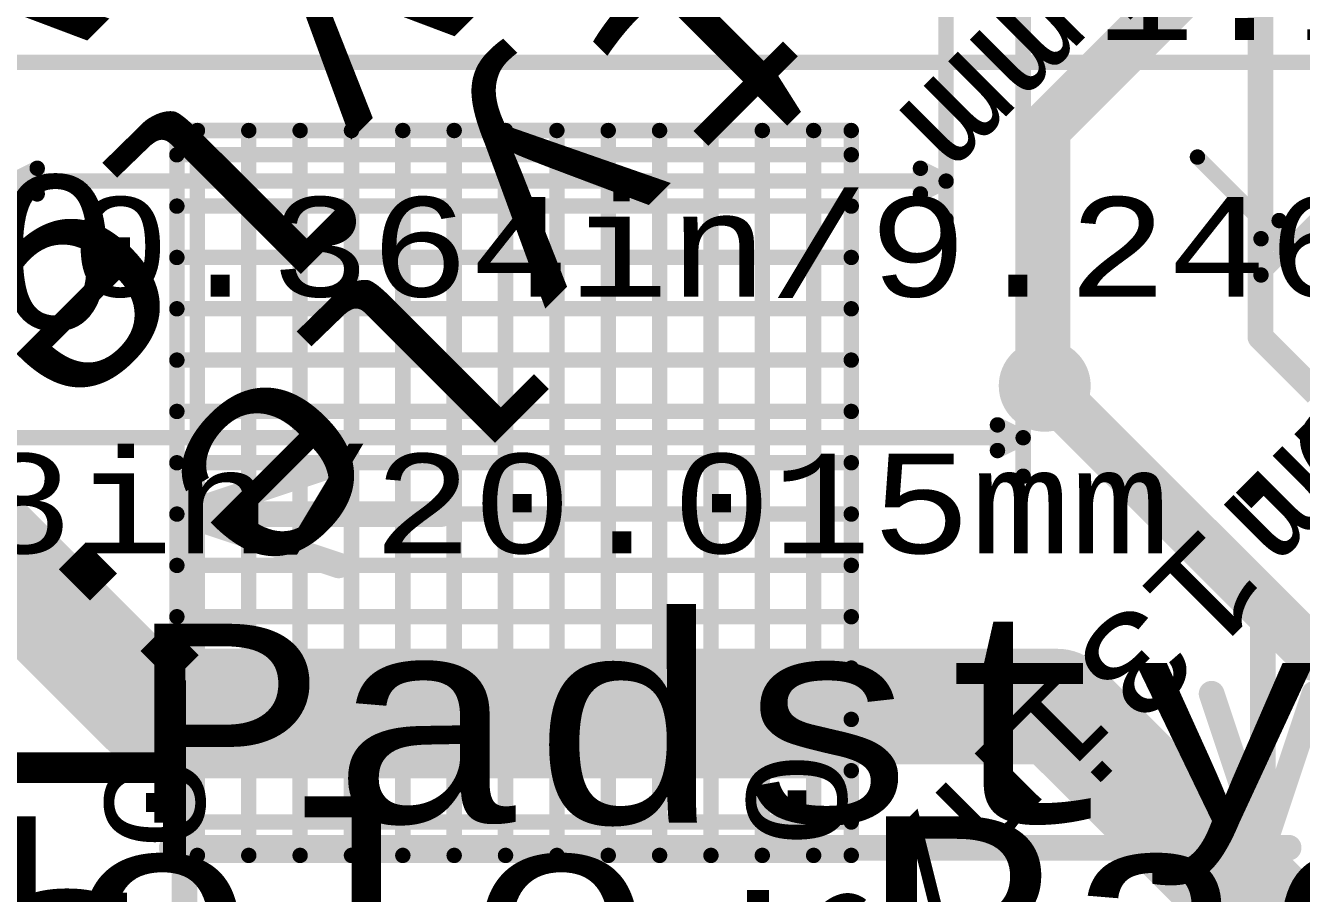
# Model space of a CAD drawing. Header units: inches. Extents: x -2.12 to 4.45, y -3.15 to 1.57.
# Drawn here: x 0.6058 to 1.1028, y -0.9435 to -0.6052 of the extents above; entities that cross this region are included whole.
import ezdxf

# ---------------------------------------------------------------- set-up
doc = ezdxf.new("R2010")
doc.units = ezdxf.units.IN
doc.header["$MEASUREMENT"] = 0
for name, color, linetype in [('Bottom', 5, 'Continuous'), ('Bottom Solder', 6, 'Continuous'), ('Document', 56, 'Continuous'), ('Measures', 56, 'Continuous'), ('tDocu', 76, 'Continuous'), ('Top', 1, 'Continuous'), ('Top Solder', 216, 'Continuous'), ('Via Holes', 16, 'Continuous')]:
    doc.layers.add(name, color=color, linetype=linetype)
doc.styles.add('Arial', font='', dxfattribs={"height": 0.2})
doc.styles.add('Courier New', font='', dxfattribs={"height": 0.2})
doc.styles.get('Arial').set_extended_font_data('Arial')
doc.styles.get('Courier New').set_extended_font_data('Courier New')

# ---------------------------------------------------------------- blocks, each defined once
blk = doc.blocks.new('SMD3225_3_2X2_5X0_7_MTC_L_43')
at = {"layer": 'Measures', "const_width": 0.006}
for points in [[(0.351, -0.065), (0.051, -0.065)], [(0.346, -0.075), (0.351, -0.065)], [(0.356, -0.075), (0.351, -0.065)], [(0.351, -0.115), (0.351, -0.065)], [(0.366, -0.065), (0.351, -0.065)], [(0.356, -0.075), (0.346, -0.075)]]:
    blk.add_lwpolyline(points, dxfattribs=at)
at = {"layer": 'Measures', "const_width": 0.003}
for points in [[(0.3495, -0.065, 1), (0.3525, -0.065, 1)], [(0.3495, -0.065, 1), (0.3525, -0.065, 1)], [(0.3495, -0.065, 1), (0.3525, -0.065, 1)], [(0.3495, -0.065, 1), (0.3525, -0.065, 1)], [(0.3495, -0.065, 1), (0.3525, -0.065, 1)], [(0.3645, -0.065, 1), (0.3675, -0.065, 1)], [(0.3445, -0.075, 1), (0.3475, -0.075, 1)], [(0.3445, -0.075, 1), (0.3475, -0.075, 1)], [(0.3545, -0.075, 1), (0.3575, -0.075, 1)], [(0.3545, -0.075, 1), (0.3575, -0.075, 1)], [(0.3495, -0.115, 1), (0.3525, -0.115, 1)]]:
    blk.add_lwpolyline(points, format="xyb", close=True, dxfattribs=at)
at = {"layer": 'Measures', "style": 'Courier New'}
for s, height, p in [('0in/0mm', 0.03875, (0.171, -0.012)), ('0.13in/3.302mm', 0.03875, (0.371, -0.012)), ('0.102in/2.591mm', 0.03875, (-0.159, -0.21)), ('Inner Pad Padstyle: RX47Y-4D0T', 0.0775, (-0.666, -0.315)), ('Outer Pad Padstyle: RX47Y59D0T', 0.0775, (-0.659, -0.415)), ('Alternate 1 Padstyle: OX60Y90D30P', 0.0775, (-0.712, -0.515)), ('Alternate 2 Padstyle: OX90Y60D30P', 0.0775, (-0.712, -0.615))]:
    blk.add_text(s, height=height, dxfattribs=at).set_placement(p)
blk = doc.blocks.new('SQFN24_4X4_45')
at = {"layer": 'Measures', "style": 'Courier New'}
blk.add_text('0.161in/4.089mm', height=0.03875, dxfattribs=at).set_placement((-0.159, 0.284))
blk = doc.blocks.new('TO_236AB_NEX_L_53')
at = {"layer": 'Measures', "style": 'Courier New'}
blk.add_text('0.099in/2.515mm', height=0.03875, dxfattribs=at).set_placement((0.23, -0.012))
blk = doc.blocks.new('CONN_QTH_030_02_L_D_A_K_FR_S00_72')
at = {"layer": 'Measures', "const_width": 0.006}
for points in [[(0.394, -0.682), (0.394, 0)], [(0.364, -0.582), (0.364, -0.08)], [(0, -0.582), (0.01, -0.577)], [(0.01, -0.587), (0.01, -0.577)], [(0.354, -0.587), (0.354, -0.577)], [(0.354, -0.577), (0.364, -0.582)], [(0, -0.582), (0.01, -0.587)], [(0, -0.582), (0.364, -0.582)], [(0.354, -0.587), (0.364, -0.582)], [(0.364, -0.597), (0.364, -0.582)], [(0.384, -0.687), (0.384, -0.677)], [(0.384, -0.677), (0.394, -0.682)], [(-0.394, -0.682), (0.394, -0.682)], [(0.384, -0.687), (0.394, -0.682)], [(0.394, -0.697), (0.394, -0.682)]]:
    blk.add_lwpolyline(points, dxfattribs=at)
at = {"layer": 'Measures', "const_width": 0.003}
for points in [[(0.0085, -0.577, 1), (0.0115, -0.577, 1)], [(0.0085, -0.577, 1), (0.0115, -0.577, 1)], [(0.3525, -0.577, 1), (0.3555, -0.577, 1)], [(0.3525, -0.577, 1), (0.3555, -0.577, 1)], [(0.3625, -0.582, 1), (0.3655, -0.582, 1)], [(0.3625, -0.582, 1), (0.3655, -0.582, 1)], [(0.3625, -0.582, 1), (0.3655, -0.582, 1)], [(0.3625, -0.582, 1), (0.3655, -0.582, 1)], [(0.3625, -0.582, 1), (0.3655, -0.582, 1)], [(0.0085, -0.587, 1), (0.0115, -0.587, 1)], [(0.0085, -0.587, 1), (0.0115, -0.587, 1)], [(0.3525, -0.587, 1), (0.3555, -0.587, 1)], [(0.3525, -0.587, 1), (0.3555, -0.587, 1)], [(0.3625, -0.597, 1), (0.3655, -0.597, 1)], [(0.3825, -0.677, 1), (0.3855, -0.677, 1)], [(0.3825, -0.677, 1), (0.3855, -0.677, 1)], [(0.3925, -0.682, 1), (0.3955, -0.682, 1)], [(0.3925, -0.682, 1), (0.3955, -0.682, 1)], [(0.3925, -0.682, 1), (0.3955, -0.682, 1)], [(0.3925, -0.682, 1), (0.3955, -0.682, 1)], [(0.3925, -0.682, 1), (0.3955, -0.682, 1)], [(0.3825, -0.687, 1), (0.3855, -0.687, 1)], [(0.3825, -0.687, 1), (0.3855, -0.687, 1)], [(0.3925, -0.697, 1), (0.3955, -0.697, 1)]]:
    blk.add_lwpolyline(points, format="xyb", close=True, dxfattribs=at)
at = {"layer": 'Measures', "style": 'Courier New'}
for s, height, p in [('1.184in/30.074mm', 0.03875, (0.422, -0.527)), ('0.364in/9.246mm', 0.03875, (0.023, -0.627)), ('0.788in/20.015mm', 0.03875, (-0.17, -0.727)), ('Default Padstyle: RX8Y72D0T', 0.0775, (-0.576, -0.832)), ('Mounting Hole Padstyle: EX60Y60D40P', 0.0775, (-0.757, -0.907))]:
    blk.add_text(s, height=height, dxfattribs=at).set_placement(p)
blk = doc.blocks.new('TO_236_VIS_L_90')
at = {"layer": 'Measures', "style": 'Courier New'}
for s, height, p in [('0.055in/1.397mm', 0.03875, (-0.498, -0.012)), ('Top Padstyle: RX20Y40D0T', 0.0775, (-0.53, -0.308))]:
    blk.add_text(s, height=height, dxfattribs=at).set_placement(p)
blk = doc.blocks.new('TO_236AB_NEX_L_93')
at = {"layer": 'Measures', "style": 'Courier New'}
blk.add_text('0.056in/1.422mm', height=0.03875, dxfattribs=at).set_placement((-0.498, -0.012))

msp = doc.modelspace()

# ---------------------------------------------------------------- hatches: boundary and pattern name
at = {"layer": 'Bottom'}
h = msp.add_hatch(color=5, dxfattribs=at)
edge = h.paths.add_edge_path()
edge.add_arc((1.0028, -0.74561), 0.013905, 0, 360)
at = {"layer": 'Bottom Solder'}
h = msp.add_hatch(color=6, dxfattribs=at)
edge = h.paths.add_edge_path()
edge.add_arc((1.0028, -0.74561), 0.017905, 0, 360)
at = {"layer": 'Top'}
h = msp.add_hatch(color=1, dxfattribs=at)
edge = h.paths.add_edge_path()
edge.add_arc((1.0028, -0.74561), 0.013905, 0, 360)
at = {"layer": 'Top Solder'}
h = msp.add_hatch(color=216, dxfattribs=at)
edge = h.paths.add_edge_path()
edge.add_arc((1.0028, -0.74561), 0.017905, 0, 360)
at = {"layer": 'Via Holes'}
h = msp.add_hatch(color=7, dxfattribs=at)
edge = h.paths.add_edge_path()
edge.add_arc((1.0028, -0.74561), 0.005905, 0, 360)

# ---------------------------------------------------------------- linework, layer by layer
at = {"layer": 'Bottom', "const_width": 0.02}
for points in [[(1.0028, -0.64561), (1.0678, -0.58061)], [(1.0028, -0.74561), (1.0028, -0.64561)]]:
    msp.add_lwpolyline(points, dxfattribs=at)
at = {"layer": 'Bottom', "const_width": 0.01}
for points in [[(0.9978, -0.64561, 1), (1.0078, -0.64561, 1)], [(0.9978, -0.64561, 1), (1.0078, -0.64561, 1)], [(0.9978, -0.74561, 1), (1.0078, -0.74561, 1)]]:
    msp.add_lwpolyline(points, format="xyb", close=True, dxfattribs=at)
at = {"layer": 'Document', "const_width": 0.01}
for points in [[(0.6678, -0.79561), (0.7278, -0.77561)], [(0.6678, -1.04561), (0.6678, -0.78561)], [(0.6678, -0.79561), (0.7278, -0.81561)], [(0.6678, -0.79561), (0.7678, -0.79561)], [(1.0878, -0.92561), (1.0878, -0.82561)], [(1.0678, -0.86561), (1.0878, -0.92561)], [(1.0878, -0.92561), (1.1078, -0.86561)], [(0.6628, -0.92561), (1.0978, -0.92561)]]:
    msp.add_lwpolyline(points, dxfattribs=at)
at = {"layer": 'Document', "const_width": 0.005}
for points in [[(0.7253, -0.77561, 1), (0.7303, -0.77561, 1)], [(0.6653, -0.78561, 1), (0.6703, -0.78561, 1)], [(0.6653, -0.79561, 1), (0.6703, -0.79561, 1)], [(0.6653, -0.79561, 1), (0.6703, -0.79561, 1)], [(0.6653, -0.79561, 1), (0.6703, -0.79561, 1)], [(0.7653, -0.79561, 1), (0.7703, -0.79561, 1)], [(0.7253, -0.81561, 1), (0.7303, -0.81561, 1)], [(1.0853, -0.82561, 1), (1.0903, -0.82561, 1)], [(1.0653, -0.86561, 1), (1.0703, -0.86561, 1)], [(1.1053, -0.86561, 1), (1.1103, -0.86561, 1)], [(0.6603, -0.92561, 1), (0.6653, -0.92561, 1)], [(1.0853, -0.92561, 1), (1.0903, -0.92561, 1)], [(1.0853, -0.92561, 1), (1.0903, -0.92561, 1)], [(1.0853, -0.92561, 1), (1.0903, -0.92561, 1)], [(1.0953, -0.92561, 1), (1.1003, -0.92561, 1)]]:
    msp.add_lwpolyline(points, format="xyb", close=True, dxfattribs=at)
at = {"layer": 'tDocu', "const_width": 0.006}
for points in [[(-0.8472, -0.61963), (3.08981, -0.61963)], [(0.6648, -0.64615), (0.92745, -0.64615)], [(0.6648, -0.92861), (0.6648, -0.64615)], [(0.6728, -0.92861), (0.6728, -0.64615)], [(0.6928, -0.92861), (0.6928, -0.64615)], [(0.7128, -0.92861), (0.7128, -0.64615)], [(0.7328, -0.92861), (0.7328, -0.64615)], [(0.7528, -0.92861), (0.7528, -0.64615)], [(0.7728, -0.92861), (0.7728, -0.64615)], [(0.7928, -0.92861), (0.7928, -0.64615)], [(0.8128, -0.92861), (0.8128, -0.64615)], [(0.8328, -0.92861), (0.8328, -0.64615)], [(0.8528, -0.92861), (0.8528, -0.64615)], [(0.8728, -0.92861), (0.8728, -0.64615)], [(0.8928, -0.92861), (0.8928, -0.64615)], [(0.9128, -0.92861), (0.9128, -0.64615)], [(0.92745, -0.92861), (0.92745, -0.64615)], [(0.6648, -0.65561), (0.92745, -0.65561)], [(0.6648, -0.67561), (0.92745, -0.67561)], [(0.6648, -0.69561), (0.92745, -0.69561)], [(0.6648, -0.71561), (0.92745, -0.71561)], [(0.6648, -0.73561), (0.92745, -0.73561)], [(0.6648, -0.75561), (0.92745, -0.75561)], [(0.6648, -0.77561), (0.92745, -0.77561)], [(0.6648, -0.79561), (0.92745, -0.79561)], [(0.6648, -0.81561), (0.92745, -0.81561)], [(0.6648, -0.83561), (0.92745, -0.83561)], [(0.6648, -0.85561), (0.92745, -0.85561)], [(0.6648, -0.87561), (0.92745, -0.87561)], [(0.6648, -0.89561), (0.92745, -0.89561)], [(0.6648, -0.91561), (0.92745, -0.91561)], [(0.6648, -0.92861), (0.92745, -0.92861)]]:
    msp.add_lwpolyline(points, dxfattribs=at)
at = {"layer": 'tDocu', "const_width": 0.003}
for points in [[(0.6633, -0.64615, 1), (0.6663, -0.64615, 1)], [(0.6633, -0.64615, 1), (0.6663, -0.64615, 1)], [(0.6713, -0.64615, 1), (0.6743, -0.64615, 1)], [(0.6913, -0.64615, 1), (0.6943, -0.64615, 1)], [(0.7113, -0.64615, 1), (0.7143, -0.64615, 1)], [(0.7313, -0.64615, 1), (0.7343, -0.64615, 1)], [(0.7513, -0.64615, 1), (0.7543, -0.64615, 1)], [(0.7713, -0.64615, 1), (0.7743, -0.64615, 1)], [(0.7913, -0.64615, 1), (0.7943, -0.64615, 1)], [(0.8113, -0.64615, 1), (0.8143, -0.64615, 1)], [(0.8313, -0.64615, 1), (0.8343, -0.64615, 1)], [(0.8513, -0.64615, 1), (0.8543, -0.64615, 1)], [(0.8713, -0.64615, 1), (0.8743, -0.64615, 1)], [(0.8913, -0.64615, 1), (0.8943, -0.64615, 1)], [(0.9113, -0.64615, 1), (0.9143, -0.64615, 1)], [(0.92595, -0.64615, 1), (0.92895, -0.64615, 1)], [(0.92595, -0.64615, 1), (0.92895, -0.64615, 1)], [(0.6633, -0.65561, 1), (0.6663, -0.65561, 1)], [(0.92595, -0.65561, 1), (0.92895, -0.65561, 1)], [(0.6633, -0.67561, 1), (0.6663, -0.67561, 1)], [(0.92595, -0.67561, 1), (0.92895, -0.67561, 1)], [(0.6633, -0.69561, 1), (0.6663, -0.69561, 1)], [(0.92595, -0.69561, 1), (0.92895, -0.69561, 1)], [(0.6633, -0.71561, 1), (0.6663, -0.71561, 1)], [(0.92595, -0.71561, 1), (0.92895, -0.71561, 1)], [(0.6633, -0.73561, 1), (0.6663, -0.73561, 1)], [(0.92595, -0.73561, 1), (0.92895, -0.73561, 1)], [(0.6633, -0.75561, 1), (0.6663, -0.75561, 1)], [(0.92595, -0.75561, 1), (0.92895, -0.75561, 1)], [(0.6633, -0.77561, 1), (0.6663, -0.77561, 1)], [(0.92595, -0.77561, 1), (0.92895, -0.77561, 1)], [(0.6633, -0.79561, 1), (0.6663, -0.79561, 1)], [(0.92595, -0.79561, 1), (0.92895, -0.79561, 1)], [(0.6633, -0.81561, 1), (0.6663, -0.81561, 1)], [(0.92595, -0.81561, 1), (0.92895, -0.81561, 1)], [(0.6633, -0.83561, 1), (0.6663, -0.83561, 1)], [(0.92595, -0.83561, 1), (0.92895, -0.83561, 1)], [(0.6633, -0.85561, 1), (0.6663, -0.85561, 1)], [(0.92595, -0.85561, 1), (0.92895, -0.85561, 1)], [(0.6633, -0.87561, 1), (0.6663, -0.87561, 1)], [(0.92595, -0.87561, 1), (0.92895, -0.87561, 1)], [(0.6633, -0.89561, 1), (0.6663, -0.89561, 1)], [(0.92595, -0.89561, 1), (0.92895, -0.89561, 1)], [(0.6633, -0.91561, 1), (0.6663, -0.91561, 1)], [(0.92595, -0.91561, 1), (0.92895, -0.91561, 1)], [(0.6633, -0.92861, 1), (0.6663, -0.92861, 1)], [(0.6633, -0.92861, 1), (0.6663, -0.92861, 1)], [(0.6713, -0.92861, 1), (0.6743, -0.92861, 1)], [(0.6913, -0.92861, 1), (0.6943, -0.92861, 1)], [(0.7113, -0.92861, 1), (0.7143, -0.92861, 1)], [(0.7313, -0.92861, 1), (0.7343, -0.92861, 1)], [(0.7513, -0.92861, 1), (0.7543, -0.92861, 1)], [(0.7713, -0.92861, 1), (0.7743, -0.92861, 1)], [(0.7913, -0.92861, 1), (0.7943, -0.92861, 1)], [(0.8113, -0.92861, 1), (0.8143, -0.92861, 1)], [(0.8313, -0.92861, 1), (0.8343, -0.92861, 1)], [(0.8513, -0.92861, 1), (0.8543, -0.92861, 1)], [(0.8713, -0.92861, 1), (0.8743, -0.92861, 1)], [(0.8913, -0.92861, 1), (0.8943, -0.92861, 1)], [(0.9113, -0.92861, 1), (0.9143, -0.92861, 1)], [(0.92595, -0.92861, 1), (0.92895, -0.92861, 1)], [(0.92595, -0.92861, 1), (0.92895, -0.92861, 1)]]:
    msp.add_lwpolyline(points, format="xyb", close=True, dxfattribs=at)
at = {"layer": 'Top'}
for points, const_width in [([(1.0868, -0.72661), (1.0868, -0.59561)], 0.01), ([(1.0868, -0.72661), (1.1088, -0.74861)], 0.01), ([(0.5378, -0.75561), (0.6528, -0.87061)], 0.045), ([(1.0028, -0.74561), (1.1078, -0.85061)], 0.02), ([(1.1078, -0.85061), (2.1728, -0.85061)], 0.02), ([(0.6528, -0.87061), (1.0078, -0.87061)], 0.045), ([(1.0078, -0.87061), (1.1128, -0.97561)], 0.045)]:
    msp.add_lwpolyline(points, dxfattribs=dict(at, const_width=const_width))
for points, const_width in [([(1.0843, -0.72661, 1), (1.0893, -0.72661, 1)], 0.005), ([(1.0843, -0.72661, 1), (1.0893, -0.72661, 1)], 0.005), ([(0.9978, -0.74561, 1), (1.0078, -0.74561, 1)], 0.01), ([(1.1028, -0.85061, 1), (1.1128, -0.85061, 1)], 0.01), ([(1.1028, -0.85061, 1), (1.1128, -0.85061, 1)], 0.01), ([(0.64155, -0.87061, 1), (0.66405, -0.87061, 1)], 0.0225), ([(0.64155, -0.87061, 1), (0.66405, -0.87061, 1)], 0.0225), ([(0.99655, -0.87061, 1), (1.01905, -0.87061, 1)], 0.0225), ([(0.99655, -0.87061, 1), (1.01905, -0.87061, 1)], 0.0225)]:
    msp.add_lwpolyline(points, format="xyb", close=True, dxfattribs=dict(at, const_width=const_width))

# ---------------------------------------------------------------- block references
for name, p, rotation in [('SQFN24_4X4_45', (1.5528, -0.34561), 135), ('SMD3225_3_2X2_5X0_7_MTC_L_43', (1.3918, -0.48961), 225), ('TO_236AB_NEX_L_93', (0.6488, -1.38661), 270), ('TO_236_VIS_L_90', (0.8988, -1.38561), 270)]:
    msp.add_blockref(name, p, dxfattribs=dict(rotation=rotation))
for name, p in [('CONN_QTH_030_02_L_D_A_K_FR_S00_72', (0.6004, -0.08386)), ('TO_236AB_NEX_L_53', (-0.1622, -0.96561))]:
    msp.add_blockref(name, p)

# ---------------------------------------------------------------- texts
at = {"layer": 'Document', "style": 'Arial'}
msp.add_text('215.00', height=0.06, dxfattribs=at).set_placement((0.384352, -0.723629))

doc.saveas('drawing.dxf')
